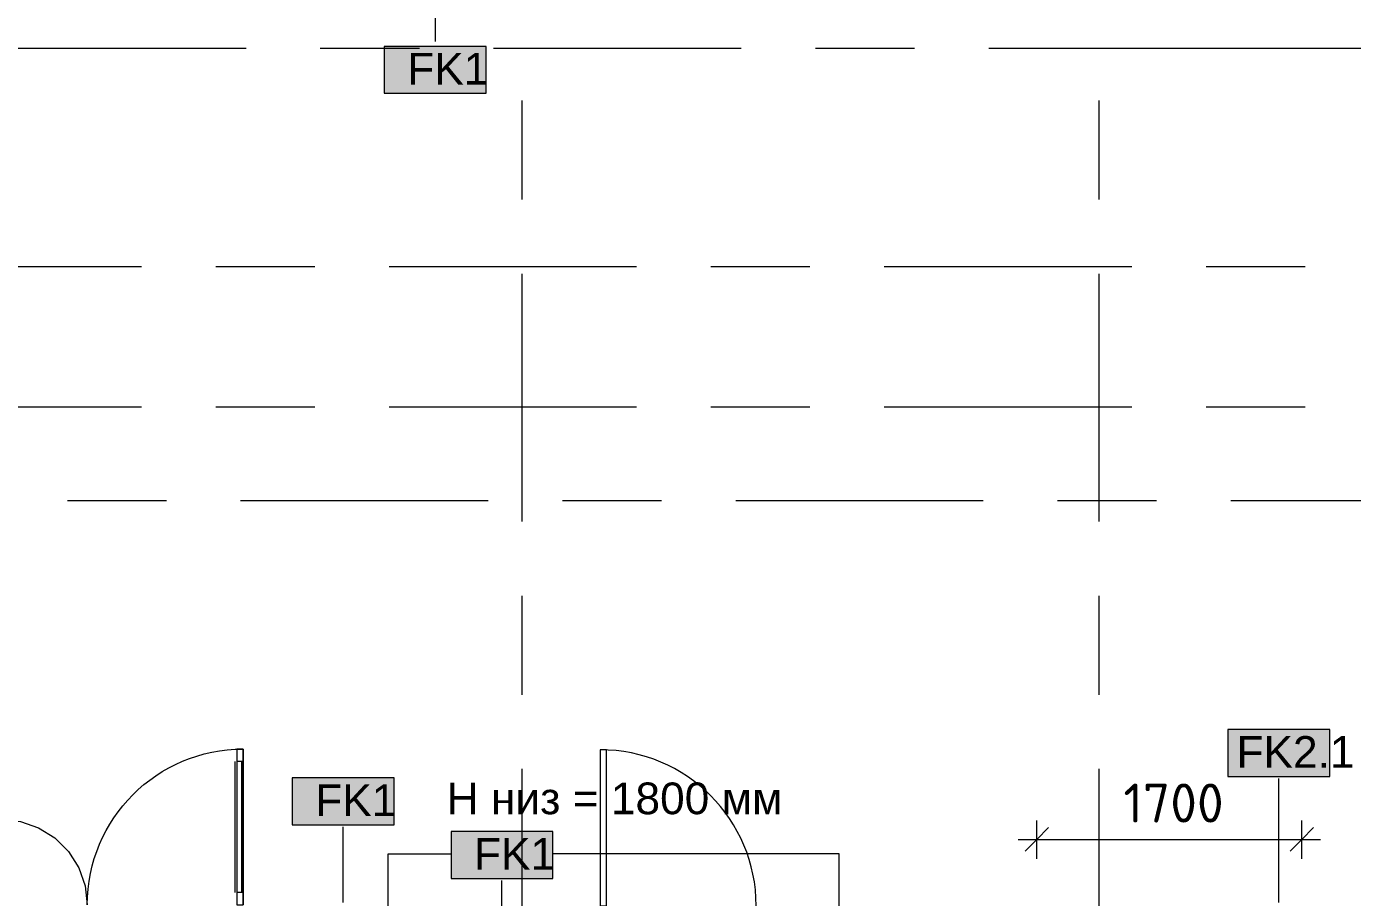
# Model space of a CAD drawing. Header units: millimetres. Extents: x -3817 to 677485, y -22715 to 103890.
# Drawn here: x 350024 to 358527, y 9872 to 15458 of the extents above; entities that cross this region are included whole.
import ezdxf

# ---------------------------------------------------------------- set-up
doc = ezdxf.new("R2010")
doc.units = ezdxf.units.MM
doc.layers.add('PDF _Геометрия', color=7, linetype='Continuous', true_color=0x1d1d1d)
doc.layers.add('PDF _Сплошная заливка', color=7, linetype='Continuous', true_color=0xffffff)
doc.layers.add('PDF _Текст', color=7, linetype='Continuous')
doc.styles.add('PDF GOST-Common', font='arial.ttf')
doc.styles.add('PDF ISOCPEUR', font='isocpeur.ttf')

msp = doc.modelspace()

# ---------------------------------------------------------------- linework, layer by layer
at = {"layer": 'PDF _Геометрия', "color": 7, "lineweight": 9}
for points in [[(352644.7, 15678.5), (352644.7, 15360.6)], [(358054.8, 9839.5), (358054.8, 10634.8)], [(352054.5, 9839.5), (352054.5, 10324.9)], [(356502.6, 10119), (356502.6, 10244.9), (356502.6, 10364.9)], [(358202.9, 10119), (358202.9, 10244.9), (358202.9, 10364.9)], [(356382.6, 10244.9), (358322.9, 10244.9)], [(352343.4, 8860.7), (352343.4, 10152.9), (352746.2, 10152.9)], [(355235, 8998.5), (355235, 10152.9), (353399.3, 10152.9)], [(353073.6, 8998.5), (353072.8, 9980.9)]]:
    msp.add_lwpolyline(points, dxfattribs=at)
at = {"layer": 'PDF _Геометрия', "color": 253, "lineweight": 9, "true_color": 0xaaaaaa}
for points in [[(349844.1, 15319), (351431.6, 15319)], [(351907.9, 15319), (352542.9, 15319)], [(353019.1, 15319), (354606.6, 15319)], [(355082.9, 15319), (355717.9, 15319)], [(356194.1, 15319), (358052.9, 15319), (360552.9, 15319)], [(353202.9, 14347.4), (353202.9, 14982.4)], [(356902.9, 14347.4), (356902.9, 14982.4)], [(349174.1, 13919), (350761.6, 13919)], [(351237.9, 13919), (351872.9, 13919)], [(352349.1, 13919), (353936.6, 13919)], [(353202.9, 12283.7), (353202.9, 13871.2)], [(354412.9, 13919), (355047.9, 13919)], [(355524.1, 13919), (357111.6, 13919)], [(356902.9, 12283.7), (356902.9, 13871.2)], [(357587.9, 13919), (358222.9, 13919)], [(349174.1, 13019), (350761.6, 13019)], [(351237.9, 13019), (351872.9, 13019)], [(352349.1, 13019), (353936.6, 13019)], [(354412.9, 13019), (355047.9, 13019)], [(355524.1, 13019), (357111.6, 13019)], [(357587.9, 13019), (358222.9, 13019)], [(350285.4, 12419), (350920.4, 12419)], [(351396.6, 12419), (352984.1, 12419)], [(353460.4, 12419), (354095.4, 12419)], [(354571.6, 12419), (356159.1, 12419)], [(356635.4, 12419), (357270.4, 12419)], [(357746.6, 12419), (359334.1, 12419)], [(353202.9, 11172.4), (353202.9, 11807.4)], [(356902.9, 11172.4), (356902.9, 11807.4)], [(351358.9, 10744), (351358.9, 9904)], [(351412.9, 10744), (351372.9, 10744)], [(351402.9, 10744), (351402.9, 9904)], [(353202.9, 9108.7), (353202.9, 10696.2)], [(356902.9, 9108.7), (356902.9, 10696.2)], [(351412.9, 9904), (351372.9, 9904)]]:
    msp.add_lwpolyline(points, dxfattribs=at)
at = {"layer": 'PDF _Геометрия', "color": 7, "lineweight": 9}
for points in [[(352971.2, 15330.5), (352318.1, 15330.5), (352318.1, 15030.5), (352971.2, 15030.5)], [(358381.3, 10948.7), (357728.2, 10948.7), (357728.2, 10648.7), (358381.3, 10648.7)], [(352381.1, 10638.8), (351728, 10638.8), (351728, 10338.8), (352381.1, 10338.8)], [(353399.3, 10294.8), (352746.2, 10294.8), (352746.2, 9994.8), (353399.3, 9994.8)]]:
    msp.add_lwpolyline(points, close=True, dxfattribs=at)
at = {"layer": 'PDF _Геометрия', "color": 253, "lineweight": 9, "true_color": 0xaaaaaa}
msp.add_lwpolyline([(349862.9, 9824), (349862.9, 10374), (349985.3, 10360.2), (350101.5, 10319.5), (350205.8, 10254), (350292.9, 10166.9), (350358.4, 10062.6), (350399.1, 9946.4), (350412.9, 9824, -0.414213), (351412.9, 10824), (351412.9, 9824)], format="xyb", dxfattribs=at)
msp.add_lwpolyline([(351372.9, 9824), (351412.9, 9824), (351412.9, 10824), (351372.9, 10824), (351372.9, 9824), (351412.9, 9824), (351412.9, 10824), (351372.9, 10824)], close=True, dxfattribs=at)
at = {"layer": 'PDF _Геометрия', "color": 253, "lineweight": 13, "true_color": 0xaaaaaa}
msp.add_lwpolyline([(353702.9, 10819), (353702.9, 9819), (353742.9, 9819), (353742.9, 10819)], close=True, dxfattribs=at)
at = {"layer": 'PDF _Геометрия', "color": 7, "lineweight": 20}
for points in [[(356577.6, 10319.9), (356502.6, 10244.9), (356427.6, 10169.9)], [(358277.9, 10319.9), (358202.9, 10244.9), (358127.9, 10169.9)]]:
    msp.add_lwpolyline(points, dxfattribs=at)
at = {"layer": 'PDF _Геометрия', "color": 253, "lineweight": 9, "true_color": 0xaaaaaa}
msp.add_arc((353702.9, 9819), 1000, 0.00005, 89.99998, dxfattribs=at)
at = {"layer": 'PDF _Сплошная заливка', "lineweight": 9, "transparency": 33554559}
for points in [[(352971.2, 15330.5), (352318.1, 15330.5), (352971.2, 15030.5), (352318.1, 15030.5)], [(358381.3, 10948.7), (357728.2, 10948.7), (358381.3, 10648.7), (357728.2, 10648.7)], [(352381.1, 10638.8), (351728, 10638.8), (352381.1, 10338.8), (351728, 10338.8)], [(353399.3, 10294.8), (352746.2, 10294.8), (353399.3, 9994.8), (352746.2, 9994.8)]]:
    msp.add_solid(points, dxfattribs=at)

# ---------------------------------------------------------------- texts
at = {"layer": 'PDF _Текст', "attachment_point": 4}
for s, insert, char_height, style in [('FK1', (352465.2, 15187.1), 203.2, 'PDF GOST-Common'), ('FK2.1', (357783.1, 10805.3), 203.2, 'PDF GOST-Common'), ('FK1', (351875.1, 10495.4), 203.2, 'PDF GOST-Common'), ('1700', (357058.3, 10477.7), 250.11, 'PDF ISOCPEUR'), ('FK1', (352893.3, 10151.4), 203.2, 'PDF GOST-Common')]:
    msp.add_mtext(s, dxfattribs=dict(at, insert=insert, char_height=char_height, style=style))
at = {"layer": 'PDF _Текст', "color": 250, "true_color": 0x3c3c3c, "insert": (352718.3, 10506.2), "char_height": 203.2, "attachment_point": 4, "style": 'PDF GOST-Common'}
msp.add_mtext('H низ = 1800 мм', dxfattribs=at)

doc.saveas('drawing.dxf')
